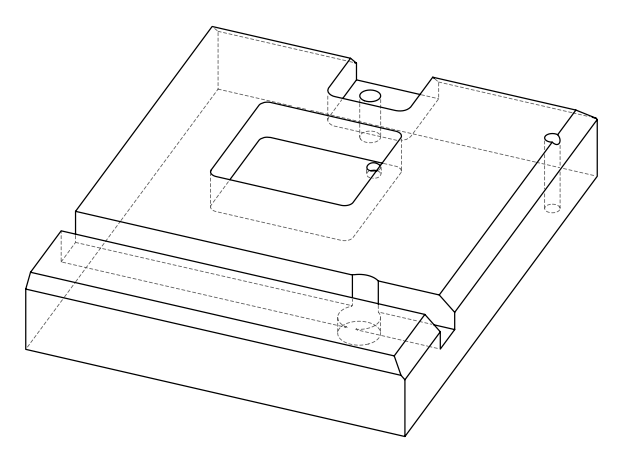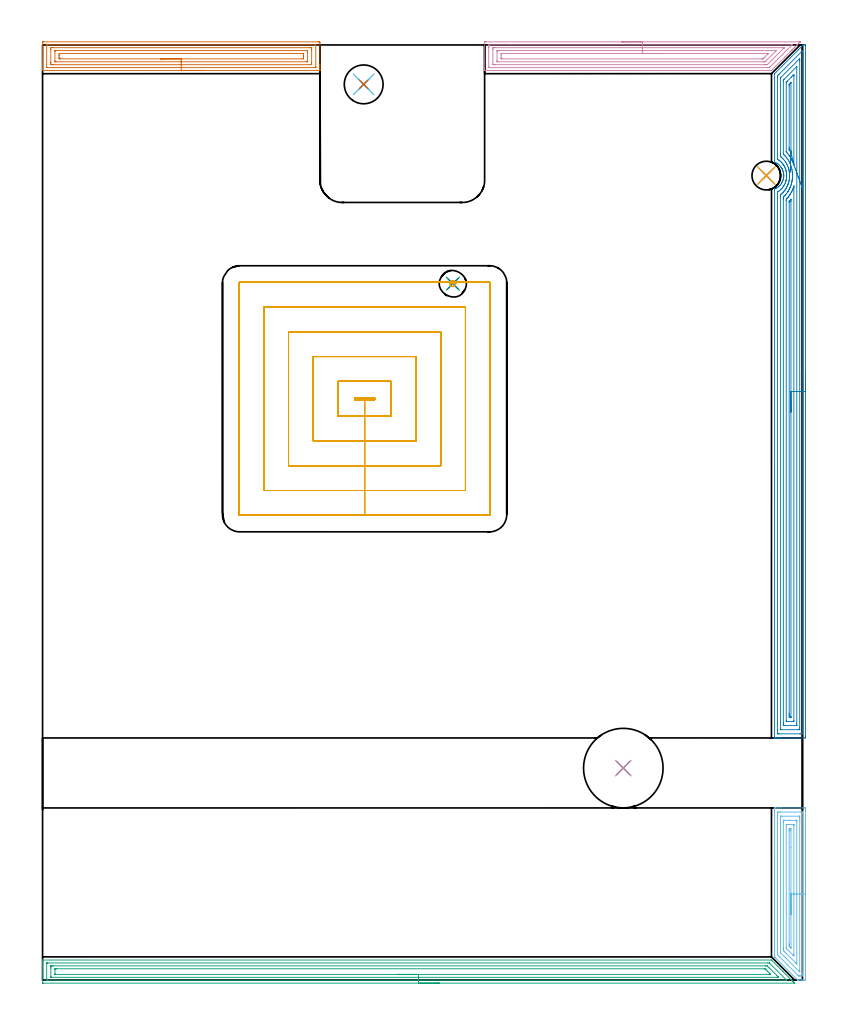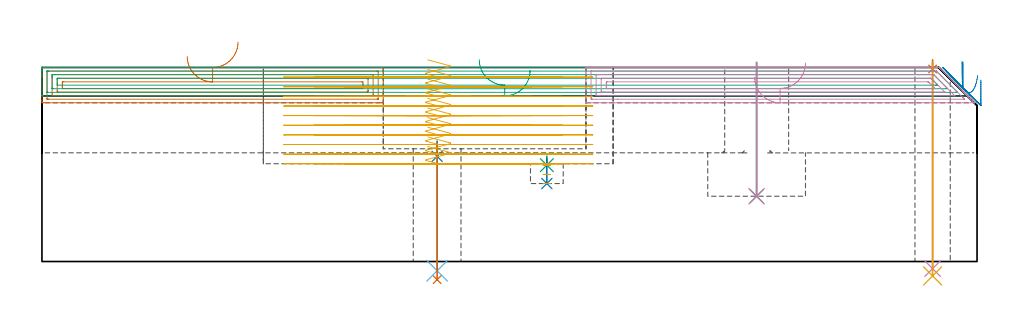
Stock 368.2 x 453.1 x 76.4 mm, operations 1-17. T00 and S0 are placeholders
(PLAN: 19 operations, 11 tool changes, 96.1 min)
(1 SPOT_DRILL | STEP1HOLE | NXT0321_9005460120000 | 0.03 min | 1 mm3)
(2 SPOT_DRILL_1 | STEP1HOLE_1 | NXT0321_9005460120000 | 0.06 min | 3786 mm3)
(3 SPOT_DRILL_2 | STEP1POCKET | NXT0321_9005460120000 | 0.04 min | 4176 mm3)
(4 DRILL_THROUGH_HOLE_INTO_CENTER | STEP1HOLE | NXT0301_042 | 0.33 min | 2985 mm3)
(5 DRILL_TO_ENLARGE_THROUGH_HOLE | STEP1HOLE | UGT0301_272 | 0.34 min | 8569 mm3)
(6 DRILL_THROUGH_HOLE_INTO_CENTER_1 | STEP1HOLE_1 | NXT0301_089 | 0.21 min | 4660 mm3)
(7 DRILL_TO_ENLARGE_THROUGH_HOLE_1 | STEP1HOLE_1 | UGT0301_256 | 0.22 min | 12724 mm3)
(8 DRILL_BLIND_HOLE_INTO_CENTER | STEP1POCKET | NXT0301_089 | 0.05 min | 781 mm3)
(9 INDEXABLE_INSERT_DRILL_BLIND_HOLE_FROM_SOLID | STEP1POCKET_1 | NXT0302_021 | 0.21 min | 24713 mm3)
(10 DRILL_TO_ENLARGE_BLIND_HOLE | STEP1POCKET_1 | UGT0301_384 | 0.21 min | 34270 mm3)
(11 MILL_ROUGH_BLIND_HOLE_CONTOUR | STEP1POCKET | UGT0201_101 | Spiral | 0.2 min | 529 mm3)
(12 AREA_MILL | FG_CHAMFER_SURFACE | UGT0205_001 | 4.03 min | 10195 mm3)
(13 AREA_MILL_1 | FG_CHAMFER_SURFACE_1 | UGT0205_001 | 5.68 min | 13656 mm3)
(14 AREA_MILL_2 | FG_CHAMFER_SURFACE_2 | UGT0205_001 | 16.04 min | 38514 mm3)
(15 AREA_MILL_3 | FG_CHAMFER_SURFACE_3 | UGT0205_001 | 11.77 min | 22387 mm3)
(16 AREA_MILL_4 | FG_CHAMFER_SURFACE_4 | UGT0205_001 | 6.16 min | 14543 mm3)
(17 MILL_RECTANGULAR_POCKET | POCKET_RECTANGULAR_STRAIGHT | NXT0201_012 | Follow Part, ap 4, ae 75% | 30.38 min | 666121 mm3)
(18 MILL_SLOT | SLOT_PARTIAL_RECTANGULAR | NXT0201_012 | Follow Part, ap 4, ae 75% | 11.29 min | 183076 mm3)
(19 MILL_RECTANGULAR_SLOT | SLOT_RECTANGULAR | UGT0201_004 | Follow Part, ap 8, ae 75% | 8.89 min | 381406 mm3)
(TOOL NXT0321_9005460120000 | NC Spot Drill, 142deg, 12mm, Carbide, Uncoated | D12 PA142 FL30 Z2)
(TOOL NXT0301_042 | Carbide Drill 7.1mm [860.1-0710-057A1-MM 2214] | D7.1 PA140 FL85 Z2)
(TOOL UGT0301_272 | Twist Drill 13.9 mm | D13.9 PA118 FL108 Z2)
(TOOL NXT0301_089 | Carbide Drill 11.8mm [860.1-1180-035A1-MM 2214] | D11.8 PA140 FL55 Z2)
(TOOL UGT0301_256 | Twist Drill 18.8 mm | D18.8 PA118 FL135 Z2)
(TOOL NXT0302_021 | Index. Insert Drill 25mm [880-D2500L25-05] | D25 PA176 FL125 Z2)
(TOOL UGT0301_384 | Twist Drill Flat Bottom 38.5 mm | D38.5 PA180 FL175 Z2)
(TOOL UGT0201_101 | End Mill 10 mm | D10 FL12 Z2)
(TOOL UGT0205_001 | Chamfer Mill 20 x 3 x 45 deg. | D20 FL50 Z2)
(TOOL NXT0201_012 | ENDMILL 16mm [2P460-1600-NA 1630] | D16 FL38 Z6)
(TOOL UGT0201_004 | End Mill 32 mm | D32 FL53 Z6)
(OP 1 SPOT_DRILL)
G17 G21 G94 G90
T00 M6
G54
G17 G0 G90 X350.7 Y389.8 S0 M3
G43 Z86.4 H0
G94 G81 G98 Z75.802 F250. R79.4
G80
M5
M2
(OP 2 SPOT_DRILL_1)
G17 G21 G94 G90
T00 M6
G54
G17 G0 G90 X155.6 Y434. S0 M3
G43 Z86.4 H0
G94 G81 G98 Z41.4 F250. R47.4
G80
M5
M2
(OP 3 SPOT_DRILL_2)
G17 G21 G94 G90
T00 M6
G54
G17 G0 G90 X198.8 Y337.4 S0 M3
G43 Z86.4 H0
G94 G81 G98 Z37.945 F250. R41.5
G80
M5
M2
(OP 4 DRILL_THROUGH_HOLE_INTO_CENTER)
G17 G21 G94 G90
T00 M6
G54
G17 G0 G90 X350.7 Y389.8 S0 M3
G43 Z86.4 H1
G94 G73 G98 Z-2.792 F250. Q6.599 R78.4
G80
M5
M2
(OP 5 DRILL_TO_ENLARGE_THROUGH_HOLE)
G17 G21 G94 G90
T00 M6
G54
G17 G0 G90 X350.7 Y389.8 S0 M3
G43 Z86.4 H0
G94 G73 G98 Z-5.676 F250. Q13.679 R78.4
G80
M5
M2
(OP 6 DRILL_THROUGH_HOLE_INTO_CENTER_1)
G17 G21 G94 G90
T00 M6
G54
G17 G0 G90 X155.6 Y434. S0 M3
G43 Z86.4 H1
G94 G73 G98 Z-3.647 F250. Q9.609 R46.4
G80
M5
M2
(OP 7 DRILL_TO_ENLARGE_THROUGH_HOLE_1)
G17 G21 G94 G90
T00 M6
G54
G17 G0 G90 X155.6 Y434. S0 M3
G43 Z86.4 H0
G94 G81 G98 Z-7.148 F250. R46.4
G80
M5
M2
(OP 8 DRILL_BLIND_HOLE_INTO_CENTER)
G17 G21 G94 G90
T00 M6
G54
G17 G0 G90 X198.8 Y337.4 S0 M3
G43 Z86.4 H1
G94 G81 G98 Z30.7 F250. R40.5
G80
M5
M2
(OP 9 INDEXABLE_INSERT_DRILL_BLIND_HOLE_FROM_SOLID)
G17 G21 G94 G90
T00 M6
G54
G17 G0 G90 X281.4 Y102.7 S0 M3
G43 Z86.4 H1
G94 G81 G98 Z25.7 F250. R78.4
G80
M5
M2
(OP 10 DRILL_TO_ENLARGE_BLIND_HOLE)
G17 G21 G94 G90
T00 M6
G54
G17 G0 G90 X281.4 Y102.7 S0 M3
G43 Z86.4 H0
G94 G81 G98 Z25.7 F250. R78.4
G80
M5
M2
(OP 11 MILL_ROUGH_BLIND_HOLE_CONTOUR)
G17 G21 G94 G90
T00 M6
G54
G17 G0 G90 X198.8 Y337.4 S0 M3
G43 Z86.4 H0
Z37.9
G94 G3 X199.433 Y338.217 R0.654 F250.
X198.439 Y338.804 R0.817
X197.396 Y337.039 R1.45
X198.439 Y338.804 R-1.45
X197.917 Y337.922 R0.725
X198.8 Y337.4 R0.725
G0 Z86.4
Z34.3
G3 X199.433 Y338.217 R0.654
X198.439 Y338.804 R0.817
X197.396 Y337.039 R1.45
X198.439 Y338.804 R-1.45
X197.917 Y337.922 R0.725
X198.8 Y337.4 R0.725
G0 Z86.4
Z30.7
G3 X199.433 Y338.217 R0.654
X198.439 Y338.804 R0.817
X197.396 Y337.039 R1.45
X198.439 Y338.804 R-1.45
X197.917 Y337.922 R0.725
X198.8 Y337.4 R0.725
G0 Z86.4
M5
M2
(OP 12 AREA_MILL)
G17 G21 G94 G90
T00 M6
G54
G17 G0 G90 X369.7 Y51.7 S1061 M3
G43 Z86.4 H0
Z71.4
G94 G1 Y51.662 Z70.528 F250.
Y51.548 Z69.664
Y51.359 Z68.812
Y51.097 Z67.98
Y50.763 Z67.174
Y50.36 Z66.4
Y49.892 Z65.664
Y49.36 Z64.972
Y48.771 Z64.329
Y48.128 Z63.74
Y47.436 Z63.208
Y46.7 Z62.74
Y45.926 Z62.337
Y45.12 Z62.003
Y44.288 Z61.741
Y43.436 Z61.552
Y42.572 Z61.438
Y41.7 Z61.4
Y1.053
X369.699 Y0.615 Z61.401
X369.695 Y0.165 Z61.402
X369.691 Y0.01 Z61.405
X369.251 Y0. Z61.844
X368.702 Z62.395
X368.369 Z62.727
X367.821 Z63.276
X367.488 Z63.607
X366.823 Z64.277
X366.391 Z64.709
X366.057 Z65.036
X365.955 Y0.002 Z65.138
X365.899 Y0.01 Z65.193
X365.732 Y0.169 Z65.368
X355.15 Y10.75 Z75.949
X354.978 Y10.922 Z76.121
X354.853 Y11.047 Z76.247
X354.704 Y11.205 Z76.39
X354.7 Y11.333 Z76.4
Y83.233
X354.702 Y83.393 Z76.388
X354.703 Y83.394
X355.039 Y83.4 Z76.061
X355.365 Z75.734
X356.031 Z75.064
X357.245 Z73.852
X357.793 Z73.301
X368.976 Z62.121
X369.251 Y83.397 Z61.847
X369.692 Y83.39 Z61.406
X369.695 Y83.235 Z61.403
X369.699 Y82.785 Z61.401
X369.7 Y82.329 Z61.4
Y41.7
X368.286 Z62.814
Y3.379
X368.285 Y2.487 Z62.815
X368.284 Y2.401 Z62.816
X368.273 Y2.01 Z62.827
X367.882 Y2.002 Z63.218
X367.488 Y2.001 Z63.612
X367.003 Y2. Z64.097
X366.607 Y2.002 Z64.493
X366.475 Y2.005 Z64.625
X366.371 Y2.01 Z64.729
X366.283 Y2.079 Z64.817
X365.95 Y2.401 Z65.15
X361.036 Y7.314 Z70.064
X356.912 Y11.438 Z74.188
X356.13 Y12.226 Z74.97
X356.116 Y13.033 Z74.984
X356.115 Y13.119 Z74.985
X356.114 Y80.021 Z74.986
X356.115 Y80.913 Z74.985
X356.117 Y80.998 Z74.984
X356.127 Y81.39 Z74.973
X356.518 Y81.398 Z74.582
X356.912 Y81.399 Z74.188
X357.397 Y81.4 Z73.703
X367.488 Y81.399 Z63.612
X367.976 Y81.397 Z63.124
X368.187 Y81.39 Z62.913
X368.279 Y81.366 Z62.821
X368.285 Y81.084 Z62.815
Y80.998
X368.286 Y41.7 Z62.814
X366.872 Z64.228
X366.871 Y4.813 Z64.229
X366.868 Y4.188 Z64.232
X366.865 Y4.033 Z64.235
X366.864 Y4.01 Z64.236
X366.815 Z64.285
X366.612 Y4.188 Z64.488
X366.607 Y4.193 Z64.493
X357.681 Y13.119 Z73.419
X357.566 Y13.241 Z73.534
X357.535 Y13.276 Z73.565
X357.533 Y13.288 Z73.567
X357.53 Y13.321 Z73.57
X357.529 Y13.387 Z73.571
Y79.212
X357.53 Y79.346 Z73.57
X357.533 Y79.379 Z73.567
X357.534 Y79.388 Z73.566
X357.547 Y79.391 Z73.553
X357.61 Y79.398 Z73.49
X357.793 Y79.399 Z73.307
X358.49 Y79.4 Z72.61
X366.607 Y79.399 Z64.493
X366.792 Y79.395 Z64.308
X366.844 Y79.391 Z64.256
X366.865 Y79.387 Z64.235
X366.867 Y79.372 Z64.233
X366.87 Y79.302 Z64.23
X366.871 Y79.212 Z64.229
X366.872 Y78.944 Z64.228
Y41.7
X365.457 Z65.643
Y8.654
X365.454 Y8.036 Z65.646
X365.45 Y7.827 Z65.65
X365.447 Y7.813 Z65.653
X365.371 Y7.885 Z65.729
X365.245 Y8.006 Z65.855
X365.087 Y8.163 Z66.013
X364.844 Y8.405 Z66.256
X360.129 Y13.119 Z70.971
X359.556 Y13.695 Z71.544
X359.245 Y14.012 Z71.855
X358.95 Y14.328 Z72.15
X358.945 Y14.631 Z72.155
X358.944 Y14.906 Z72.156
X358.943 Y15.527 Z72.157
Y76.533
X358.945 Y77.152 Z72.155
X358.948 Y77.361 Z72.152
X358.95 Y77.388 Z72.15
X358.969 Y77.392 Z72.131
X359.021 Y77.396 Z72.079
X359.128 Y77.399 Z71.972
X359.556 Y77.4 Z71.544
X362.2 Z68.9
X364.844 Z66.256
X365.275 Y77.399 Z65.825
X365.376 Y77.397 Z65.724
X365.426 Y77.394 Z65.674
X365.447 Y77.39 Z65.653
X365.45 Y77.378 Z65.65
X365.453 Y77.271 Z65.647
X365.457 Y76.805 Z65.643
Y41.7
X364.043 Z67.057
Y12.145
X364.042 Y12.063 Z67.058
X364.036 Y11.9 Z67.064
X364.025 Y11.684 Z67.075
X363.963 Y11.743 Z67.137
X363.473 Y12.226 Z67.627
X360.793 Y14.906 Z70.307
X360.437 Y15.268 Z70.663
X360.378 Y15.332 Z70.722
X360.364 Y15.554 Z70.736
X360.359 Y15.717 Z70.741
X360.357 Y15.799 Z70.743
Y74.91
X360.359 Y75.073 Z70.741
X360.364 Y75.39 Z70.736
X360.437 Y75.393 Z70.663
X360.675 Y75.399 Z70.425
X363.963 Z67.137
X364.006 Y75.398 Z67.094
X364.028 Y75.395 Z67.072
X364.035 Y75.392 Z67.065
X364.037 Y75.317 Z67.063
X364.042 Y74.991 Z67.058
X364.043 Y74.828 Z67.057
Y74.746
Y41.7
X362.629 Z68.471
X362.628 Y15.799 Z68.472
X362.627 Y15.588 Z68.473
X362.625 Y15.548 Z68.475
X362.624 Y15.54 Z68.476
X362.615 Y15.544 Z68.485
X362.563 Y15.591 Z68.537
X362.35 Y15.799 Z68.75
X362.2 Y15.949 Z68.9
X361.834 Y16.324 Z69.266
X361.79 Y16.37 Z69.31
X361.778 Y16.433 Z69.322
X361.775 Y16.547 Z69.325
X361.773 Y16.692 Z69.327
X361.771 Y17.126 Z69.329
Y17.585
Y72.067
X361.772 Y72.501 Z69.328
X361.775 Y72.96 Z69.325
X361.778 Y73.388 Z69.322
X362.2 Y73.39 Z68.9
X362.622 Y73.385 Z68.478
X362.625 Y72.96 Z68.475
X362.628 Y72.526 Z68.472
X362.629 Y64.149 Z68.471
Y41.7
Y40.828 Z68.509
Y39.964 Z68.623
Y39.112 Z68.812
Y38.28 Z69.074
Y37.474 Z69.408
Y36.7 Z69.811
Y35.964 Z70.28
Y35.272 Z70.811
Y34.629 Z71.4
Y34.04 Z72.043
Y33.508 Z72.735
Y33.04 Z73.471
Y32.637 Z74.245
Y32.303 Z75.051
Y32.041 Z75.883
Y31.852 Z76.735
Y31.738 Z77.6
Y31.7 Z78.471
G0 Z86.4
M5
M2
(OP 13 AREA_MILL_1)
G17 G21 G94 G90
T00 M6
G54
G17 G0 G90 X77.2 Y440.7 S1061 M3
G43 Z86.4 H0
G94 G1 X77.162 Z85.528 F250.
X77.048 Z84.663
X76.859 Z83.812
X76.597 Z82.98
X76.263 Z82.174
X75.86 Z81.4
X75.392 Z80.664
X74.86 Z79.972
X74.271 Z79.329
X73.628 Z78.739
X72.936 Z78.208
X72.2 Z77.74
X71.426 Z77.337
X70.62 Z77.003
X69.788 Z76.741
X68.936 Z76.552
X68.072 Z76.438
X67.2 Z76.4
X0.175
X0.01 Y440.702 Z76.388
X0.002 Y440.847 Z76.245
X0. Y440.997 Z76.102
Y441.266 Z75.833
Y441.955 Z75.14
Y443.175 Z73.922
Y443.707 Z73.387
Y444.317 Z72.778
Y453.612 Z63.486
X0.004 Y454.222 Z62.876
X0.01 Y454.593 Z62.505
X0.239 Y454.597 Z62.501
X0.622 Y454.6 Z62.5
X133.778
X134.161 Y454.597 Z62.501
X134.39 Y454.593 Z62.505
X134.396 Y454.222 Z62.876
X134.4 Y453.611 Z63.486
Y443.707 Z73.387
Y443.175 Z73.922
Y442.831 Z74.265
Y442.299 Z74.797
Y441.955 Z75.14
Y441.266 Z75.833
Y440.997 Z76.102
X134.398 Y440.847 Z76.245
X134.39 Y440.702 Z76.388
X134.224 Y440.7 Z76.4
X67.2
Y442.114 Z74.986
X2.41 Y442.115 Z74.985
X2.245 Y442.116 Z74.984
X2.055 Y442.12 Z74.98
X2.015 Y442.121 Z74.979
X2.009 Y442.146 Z74.954
X2.005 Y442.178 Z74.922
X2.001 Y442.355 Z74.745
X2. Y452.871 Z64.229
X2.002 Y453.005 Z64.095
X2.006 Y453.112 Z63.988
X2.01 Y453.177 Z63.923
X2.045 Y453.179 Z63.921
X2.41 Y453.184 Z63.916
X2.573 Y453.185 Z63.915
X131.99
X132.155 Y453.184 Z63.916
X132.345 Y453.18 Z63.92
X132.385 Y453.179 Z63.921
X132.391 Y453.154 Z63.946
X132.395 Y453.122 Z63.978
X132.399 Y452.945 Z64.155
X132.4 Y442.429 Z74.671
X132.398 Y442.295 Z74.805
X132.394 Y442.188 Z74.912
X132.39 Y442.123 Z74.977
X132.355 Y442.121 Z74.979
X131.99 Y442.116 Z74.984
X131.827 Y442.115 Z74.985
X67.2 Y442.114 Z74.986
Y443.528 Z73.572
X5.091 Y443.529 Z73.571
X4.378 Y443.53 Z73.57
X4.197 Y443.532 Z73.568
X4.024 Y443.535 Z73.565
X4.01 Y443.707 Z73.393
X4.003 Y443.897 Z73.203
X4. Y444.583 Z72.517
Y444.776 Z72.324
X4.001 Y450.909 Z66.191
X4.01 Y451.593 Z65.507
X4.022 Y451.764 Z65.336
X5.091 Y451.771 Z65.329
X129.309
X130.022 Y451.77 Z65.33
X130.203 Y451.768 Z65.332
X130.376 Y451.765 Z65.335
X130.39 Y451.593 Z65.507
X130.397 Y451.403 Z65.697
X130.4 Y450.717 Z66.383
Y450.524 Z66.576
X130.399 Y444.391 Z72.709
X130.39 Y443.707 Z73.393
X130.378 Y443.536 Z73.564
X129.309 Y443.529 Z73.571
X67.2 Y443.528 Z73.572
Y444.943 Z72.157
X6.511
X6.144 Y444.944 Z72.156
X6.082 Y444.946 Z72.154
X6.023 Y444.949 Z72.151
X6.01 Y445.032 Z72.068
X6. Y445.444 Z71.656
Y449.825 Z67.275
X6.003 Y450.271 Z66.829
X6.006 Y450.324 Z66.776
X6.009 Y450.346 Z66.754
X6.036 Y450.35 Z66.75
X6.175 Y450.354 Z66.746
X6.352 Y450.357 Z66.743
X127.889
X128.256 Y450.356 Z66.744
X128.318 Y450.354 Z66.746
X128.377 Y450.351 Z66.749
X128.39 Y450.268 Z66.832
X128.4 Y449.856 Z67.244
Y449.841 Z67.259
Y445.475 Z71.625
X128.397 Y445.029 Z72.071
X128.394 Y444.976 Z72.124
X128.391 Y444.954 Z72.146
X128.364 Y444.95 Z72.15
X128.225 Y444.946 Z72.154
X128.048 Y444.943 Z72.157
X67.2
Y446.357 Z70.743
X8.644
X8.225 Y446.361 Z70.739
X8.025 Y446.364 Z70.736
X8.01 Y446.476 Z70.624
X8.002 Y446.986 Z70.114
X8.001 Y447.212 Z69.888
X8. Y447.864 Z69.236
X8.002 Y448.088 Z69.012
X8.009 Y448.731 Z68.369
X8.021 Y448.936 Z68.164
X8.687 Y448.943 Z68.157
X125.756
X126.175 Y448.939 Z68.161
X126.375 Y448.936 Z68.164
X126.39 Y448.824 Z68.276
X126.398 Y448.314 Z68.786
X126.399 Y448.088 Z69.012
X126.4 Y447.436 Z69.664
X126.398 Y447.212 Z69.888
X126.391 Y446.569 Z70.531
X126.379 Y446.364 Z70.736
X125.713 Y446.357 Z70.743
X67.2
X66.328 Z70.781
X65.464 Z70.895
X64.612 Z71.084
X63.78 Z71.346
X62.974 Z71.68
X62.2 Z72.083
X61.464 Z72.552
X60.772 Z73.083
X60.129 Z73.672
X59.54 Z74.315
X59.008 Z75.007
X58.54 Z75.743
X58.137 Z76.517
X57.803 Z77.323
X57.541 Z78.155
X57.352 Z79.007
X57.238 Z79.871
X57.2 Z80.743
G0 Z86.4
M5
M2
(OP 14 AREA_MILL_2)
G17 G21 G94 G90
T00 M6
G54
G17 G0 G90 X369.7 Y295.2 S1061 M3
G43 Z86.4 H0
Z71.4
G94 G1 Y295.162 Z70.528 F250.
Y295.048 Z69.664
Y294.859 Z68.812
Y294.597 Z67.98
Y294.263 Z67.174
Y293.86 Z66.4
Y293.392 Z65.664
Y292.86 Z64.972
Y292.271 Z64.329
Y291.628 Z63.74
Y290.936 Z63.208
Y290.2 Z62.74
Y289.426 Z62.337
Y288.62 Z62.003
Y287.788 Z61.741
Y286.937 Z61.552
Y286.072 Z61.438
Y285.2 Z61.4
Y118.34
X369.699 Y117.903 Z61.401
X369.695 Y117.453 Z61.403
X369.692 Y117.31 Z61.406
X369.25 Y117.305 Z61.847
X368.655 Y117.3 Z62.442
X357.793 Z73.3
X357.221 Z73.876
X356.912 Z74.184
X356.34 Z74.756
X356.031 Z75.064
X355.413 Z75.687
X355.149 Z75.95
X355.014 Y117.301 Z76.085
X354.706 Y117.31 Z76.393
X354.7 Y117.457 Z76.4
Y382.902
X354.707 Y383.315 Z76.393
X354.78 Y383.348 Z76.32
X354.921 Y383.406 Z76.178
X355.21 Y383.537 Z75.889
X355.439 Y383.658 Z75.66
X355.671 Y383.794 Z75.428
X355.884 Y383.919 Z75.215
X356.031 Y384.018 Z75.067
X356.316 Y384.209 Z74.783
X356.607 Y384.431 Z74.492
X356.905 Y384.696 Z74.194
X357.193 Y384.975 Z73.907
X357.471 Y385.281 Z73.628
X357.511 Y385.325 Z73.588
X357.798 Y385.699 Z73.297
X358.068 Y386.085 Z73.028
X358.122 Y386.173 Z72.973
X358.151 Y386.219 Z72.945
X358.389 Y386.662 Z72.71
X358.461 Y386.816 Z72.638
X358.508 Y386.917 Z72.59
X358.574 Y387.057 Z72.525
X358.6 Y387.113 Z72.499
X358.768 Y387.558 Z72.331
X358.846 Y387.809 Z72.249
X358.909 Y388.007 Z72.187
X358.94 Y388.123 Z72.156
X358.945 Y388.141 Z72.151
X358.966 Y388.255 Z72.127
X359.022 Y388.52 Z72.075
X359.083 Y388.901 Z72.016
X359.095 Y389.023 Z72.003
X359.1 Y389.093 Z71.995
X359.12 Y389.29 Z71.976
X359.125 Y389.348 Z71.97
X359.128 Y389.434 Z71.964
X359.137 Y389.578 Z71.96
X359.148 Y389.795 Z71.949
X359.14 Y389.965 Z71.957
X359.135 Y390.04
X359.128 Y390.226 Z71.97
X359.127 Y390.242
X359.119 Y390.32 Z71.977
X359.084 Y390.689 Z72.014
X359.046 Y390.932 Z72.052
X359.024 Y391.075 Z72.075
X358.946 Y391.459 Z72.153
X358.914 Y391.583 Z72.186
X358.837 Y391.824 Z72.261
X358.771 Y392.032 Z72.327
X358.622 Y392.43 Z72.477
X358.604 Y392.477 Z72.495
X358.491 Y392.716 Z72.604
X358.41 Y392.895 Z72.69
X358.395 Y392.928 Z72.705
X358.269 Y393.163 Z72.829
X358.158 Y393.371 Z72.941
X358.069 Y393.515 Z73.029
X357.804 Y393.896 Z73.295
X357.682 Y394.055 Z73.418
X357.52 Y394.265 Z73.58
X357.193 Y394.625 Z73.906
X356.912 Y394.898 Z74.187
X356.694 Y395.092 Z74.406
X356.619 Y395.159 Z74.48
X356.471 Y395.271 Z74.624
X356.316 Y395.391 Z74.783
X355.884 Y395.681 Z75.215
X355.775 Y395.746 Z75.325
X355.439 Y395.943 Z75.66
X355.233 Y396.053 Z75.867
X354.944 Y396.183 Z76.156
X354.704 Y396.283 Z76.396
X354.7 Y396.285 Z76.4
Y439.113
X354.704 Y439.194 Z76.39
X354.773 Y439.274 Z76.324
X366.423 Y450.923 Z64.676
X368.443 Y452.943 Z62.656
X368.468 Y452.968 Z62.631
X368.515 Y453.017 Z62.58
X368.598 Y453.09 Z62.494
X368.676 Y453.099 Z62.416
X369.119 Y453.1 Z61.98
X369.514 Z61.585
X369.693 Y453.09 Z61.405
X369.7 Y453.053 Z61.4
Y285.2
X368.286 Z62.814
X368.285 Y119.485 Z62.815
X368.284 Y119.384 Z62.816
X368.281 Y119.335 Z62.819
X368.28 Y119.317 Z62.82
X368.252 Y119.31 Z62.848
X367.868 Y119.302 Z63.232
X367.488 Y119.301 Z63.612
X366.989 Y119.3 Z64.111
X356.912 Y119.301 Z74.188
X356.41 Y119.303 Z74.69
X356.211 Y119.31 Z74.89
X356.121 Y119.325 Z74.979
X356.116 Y119.601 Z74.984
X356.115 Y119.687 Z74.985
Y381.521
X356.116 Y381.723 Z74.984
X356.119 Y381.823 Z74.981
X356.121 Y381.869 Z74.979
X356.143 Y381.896 Z74.957
X356.319 Y382.009 Z74.781
X356.678 Y382.247 Z74.422
X356.912 Y382.406 Z74.188
X357.193 Y382.617 Z73.907
X357.539 Y382.902 Z73.561
X357.673 Y383.024 Z73.427
X357.793 Y383.14 Z73.307
X358.115 Y383.468 Z72.985
X358.411 Y383.794 Z72.689
X358.53 Y383.94 Z72.57
X358.675 Y384.128 Z72.425
X358.907 Y384.451 Z72.193
X359.071 Y384.686 Z72.029
X359.258 Y384.988 Z71.842
X359.556 Y385.533 Z71.544
X359.571 Y385.563 Z71.529
X359.578 Y385.578 Z71.522
X359.843 Y386.18 Z71.257
X359.953 Y386.471 Z71.147
X360.081 Y386.832 Z71.019
X360.245 Y387.363 Z70.855
X360.269 Y387.448 Z70.831
X360.285 Y387.517 Z70.815
X360.43 Y388.255 Z70.67
X360.431 Y388.261 Z70.669
X360.437 Y388.298 Z70.663
X360.521 Y389.062 Z70.579
X360.528 Y389.147 Z70.572
X360.554 Y389.922 Z70.546
X360.549 Y390.04 Z70.551
X360.529 Y390.435 Z70.571
X360.493 Y390.876 Z70.607
X360.486 Y390.932 Z70.614
X360.437 Y391.295 Z70.663
X360.342 Y391.824 Z70.758
X360.332 Y391.878 Z70.768
X360.317 Y391.946 Z70.784
X360.203 Y392.382 Z70.897
X360.097 Y392.716 Z71.003
X359.909 Y393.251 Z71.191
X359.763 Y393.609 Z71.337
X359.556 Y394.053 Z71.544
X359.319 Y394.501 Z71.781
X359.234 Y394.655 Z71.866
X358.916 Y395.149 Z72.184
X358.738 Y395.393 Z72.362
X358.675 Y395.475 Z72.425
X358.312 Y395.915 Z72.788
X357.97 Y396.285 Z73.13
X357.793 Y396.457 Z73.307
X357.422 Y396.796 Z73.678
X356.949 Y397.178 Z74.151
X356.912 Y397.204 Z74.188
X356.833 Y397.258 Z74.267
X356.121 Y397.721 Z74.979
X356.119 Y397.805 Z74.981
X356.115 Y397.985 Z74.985
Y437.329
X356.12 Y438.131 Z74.98
X356.13 Y438.168 Z74.97
X356.176 Y438.221 Z74.924
X356.544 Y438.593 Z74.556
X356.912 Y438.963 Z74.188
X367.931 Y449.981 Z63.169
X368.073 Y450.121 Z63.027
X368.262 Y450.303 Z62.838
X368.276 Y450.316 Z62.824
X368.279 Y450.28 Z62.821
X368.282 Y450.156 Z62.818
X368.285 Y449.905 Z62.815
X368.286 Y449.821 Z62.814
Y285.2
X366.872 Z64.228
X366.871 Y122.096 Z64.229
X366.869 Y121.472 Z64.231
X366.866 Y121.338 Z64.234
X366.865 Y121.313 Z64.235
X366.832 Y121.308 Z64.268
X366.774 Y121.302 Z64.326
X366.607 Y121.301 Z64.493
X365.895 Y121.3 Z65.205
X357.962 Y121.301 Z73.138
X357.793 Y121.304 Z73.307
X357.624 Y121.31 Z73.476
X357.535 Y121.32 Z73.565
X357.532 Y121.383 Z73.568
X357.53 Y121.472 Z73.57
X357.529 Y121.739 Z73.571
Y379.601
X357.53 Y380.225 Z73.57
X357.533 Y380.489 Z73.567
X357.535 Y380.577 Z73.565
X357.593 Y380.63 Z73.507
X357.793 Y380.794 Z73.307
X357.97 Y380.938 Z73.13
X358.184 Y381.117 Z72.916
X358.444 Y381.351 Z72.656
X358.675 Y381.574 Z72.425
X358.89 Y381.792 Z72.21
X359.097 Y382.009 Z72.003
X359.314 Y382.255 Z71.786
X359.556 Y382.558 Z71.544
X359.704 Y382.752 Z71.396
X359.813 Y382.902 Z71.287
X360.071 Y383.272 Z71.029
X360.399 Y383.794 Z70.701
X360.413 Y383.818 Z70.687
X360.437 Y383.862 Z70.663
X360.716 Y384.404 Z70.384
X360.847 Y384.686 Z70.253
X360.995 Y385.014 Z70.105
X361.223 Y385.578 Z69.877
X361.249 Y385.648 Z69.851
X361.319 Y385.845 Z69.781
X361.468 Y386.319 Z69.632
X361.513 Y386.471 Z69.587
X361.598 Y386.775 Z69.502
X361.654 Y387.024 Z69.446
X361.719 Y387.363 Z69.381
X361.796 Y387.772 Z69.304
X361.859 Y388.255 Z69.241
X361.897 Y388.562 Z69.203
X361.925 Y388.838 Z69.175
X361.943 Y389.147 Z69.157
X361.952 Y389.398 Z69.148
X361.965 Y390.04 Z69.135
X361.954 Y390.289 Z69.146
X361.909 Y390.932 Z69.191
X361.877 Y391.259 Z69.223
X361.795 Y391.824 Z69.305
X361.706 Y392.325 Z69.394
X361.619 Y392.716 Z69.481
X361.537 Y393.045 Z69.563
X361.394 Y393.532 Z69.706
X361.369 Y393.609 Z69.731
X361.319 Y393.75 Z69.781
X361.031 Y394.501 Z70.069
X360.8 Y395.026 Z70.3
X360.613 Y395.393 Z70.487
X360.437 Y395.725 Z70.663
X360.092 Y396.285 Z71.008
X359.875 Y396.607 Z71.225
X359.556 Y397.037 Z71.544
X359.444 Y397.178 Z71.656
X359.089 Y397.593 Z72.011
X358.675 Y398.035 Z72.425
X358.64 Y398.07 Z72.46
X358.195 Y398.471 Z72.905
X357.793 Y398.799 Z73.307
X357.592 Y398.962 Z73.508
X357.55 Y399.001 Z73.55
X357.535 Y399.032 Z73.565
X357.533 Y399.097 Z73.567
X357.53 Y399.229 Z73.57
X357.529 Y399.854 Z73.571
X357.528 Y400.123 Z73.572
X357.529 Y436.704 Z73.571
X357.532 Y437.017 Z73.568
X357.535 Y437.094 Z73.565
X357.539 Y437.127 Z73.561
X357.761 Y437.362 Z73.339
X366.652 Y446.252 Z64.448
X366.748 Y446.337 Z64.352
X366.865 Y446.409 Z64.235
X366.869 Y446.252 Z64.231
X366.87 Y446.13 Z64.23
X366.871 Y445.984 Z64.229
X366.872 Y445.359 Z64.228
Y285.2
X365.457 Z65.643
Y124.148
X365.456 Y123.529 Z65.644
X365.452 Y123.321 Z65.648
X365.45 Y123.311 Z65.65
X365.445 Y123.307 Z65.655
X365.42 Y123.303 Z65.68
X365.368 Y123.301 Z65.732
X365.263 Y123.3 Z65.837
X359.512 Z71.588
X359.13 Y123.309 Z71.97
X358.95 Y123.314 Z72.15
X358.948 Y123.418 Z72.152
X358.944 Y123.876 Z72.156
X358.943 Y124.148 Z72.157
Y124.769
Y378.44
X358.945 Y379.059 Z72.155
X358.948 Y379.333 Z72.152
X358.95 Y379.405 Z72.15
X359.004 Y379.465 Z72.096
X359.556 Y380.001 Z71.544
X359.667 Y380.112 Z71.433
X359.775 Y380.225 Z71.325
X360.091 Y380.575 Z71.009
X360.437 Y380.985 Z70.663
X360.496 Y381.058 Z70.604
X360.541 Y381.117 Z70.559
X360.869 Y381.573 Z70.231
X361.173 Y382.009 Z69.927
X361.23 Y382.099 Z69.87
X361.319 Y382.243 Z69.781
X361.559 Y382.659 Z69.541
X361.69 Y382.902 Z69.41
X361.866 Y383.24 Z69.234
X362.129 Y383.794 Z68.971
X362.151 Y383.843 Z68.949
X362.2 Y383.955 Z68.9
X362.405 Y384.478 Z68.695
X362.485 Y384.686 Z68.615
X362.638 Y385.135 Z68.462
X362.779 Y385.578 Z68.321
X362.849 Y385.814 Z68.251
X362.929 Y386.102 Z68.171
X363.017 Y386.471 Z68.083
X363.029 Y386.524 Z68.071
X363.081 Y386.793 Z68.019
X363.168 Y387.275 Z67.932
X363.182 Y387.363 Z67.918
X363.271 Y388.063 Z67.829
X363.292 Y388.255 Z67.808
X363.347 Y388.878 Z67.753
X363.359 Y389.147 Z67.741
X363.375 Y389.742 Z67.725
X363.379 Y390.04 Z67.721
X363.349 Y390.661 Z67.751
X363.33 Y390.932 Z67.77
X363.266 Y391.637 Z67.834
X363.239 Y391.824 Z67.861
X363.106 Y392.692 Z67.994
X363.101 Y392.716 Z67.999
X363.081 Y392.825 Z68.019
X362.896 Y393.609 Z68.204
X362.828 Y393.865 Z68.272
X362.628 Y394.501 Z68.472
X362.367 Y395.224 Z68.733
X362.3 Y395.393 Z68.8
X362.2 Y395.634 Z68.9
X361.898 Y396.285 Z69.202
X361.58 Y396.913 Z69.52
X361.423 Y397.178 Z69.677
X361.319 Y397.345 Z69.781
X360.84 Y398.07 Z70.26
X360.437 Y398.601 Z70.663
X360.136 Y398.962 Z70.964
X359.864 Y399.27 Z71.236
X359.556 Y399.592 Z71.544
X359.292 Y399.854 Z71.808
X358.985 Y400.153 Z72.115
X358.949 Y400.19 Z72.151
X358.947 Y400.205 Z72.153
X358.944 Y400.243 Z72.156
X358.943 Y400.32 Z72.157
Y400.475
Y435.545
X358.945 Y435.855 Z72.155
X358.947 Y436.01 Z72.153
X358.95 Y436.083 Z72.15
X358.984 Y436.124 Z72.116
X359.287 Y436.437 Z71.813
X365.302 Y442.453 Z65.798
X365.371 Y442.52 Z65.729
X365.423 Y442.567 Z65.677
X365.447 Y442.587 Z65.653
X365.45 Y442.556 Z65.65
X365.454 Y442.362 Z65.646
X365.457 Y442.062 Z65.643
Y285.2
X364.043 Z67.057
X364.042 Y125.77 Z67.058
X364.04 Y125.607 Z67.06
X364.034 Y125.31 Z67.066
X363.963 Y125.307 Z67.137
X363.705 Y125.302 Z67.395
X361.062 Y125.3 Z70.038
X360.437 Y125.301 Z70.663
X360.396 Y125.303 Z70.704
X360.374 Y125.306 Z70.726
X360.367 Y125.308 Z70.733
X360.364 Y125.363 Z70.736
X360.359 Y125.688 Z70.741
X360.357 Y125.851 Z70.743
Y377.711
X360.359 Y377.874 Z70.741
X360.364 Y378.2 Z70.736
X360.37 Y378.349 Z70.73
X360.449 Y378.44 Z70.651
X360.868 Y378.897 Z70.232
X361.249 Y379.333 Z69.851
X361.281 Y379.371 Z69.819
X361.319 Y379.418 Z69.781
X361.662 Y379.877 Z69.438
X361.919 Y380.225 Z69.181
X362.035 Y380.392 Z69.065
X362.2 Y380.638 Z68.9
X362.383 Y380.932 Z68.717
X362.494 Y381.117 Z68.606
X362.709 Y381.494 Z68.391
X362.988 Y382.009 Z68.112
X363.02 Y382.072 Z68.08
X363.081 Y382.199 Z68.019
X363.299 Y382.681 Z67.801
X363.397 Y382.902 Z67.703
X363.561 Y383.308 Z67.539
X363.751 Y383.794 Z67.349
X363.808 Y383.951 Z67.292
X363.963 Y384.398 Z67.137
X364.037 Y384.61 Z67.063
X364.041 Y384.608 Z67.059
X364.042 Y384.606 Z67.058
X364.043 Y383.794 Z67.057
Y383.712
Y285.2
X362.629 Z68.471
X362.628 Y127.5 Z68.472
X362.627 Y127.392 Z68.473
X362.625 Y127.338 Z68.475
X362.623 Y127.317 Z68.477
X362.605 Y127.307 Z68.495
X362.2 Z68.9
X361.794 Y127.31 Z69.306
X361.778 Y127.717 Z69.322
X361.774 Y128.149 Z69.326
X361.772 Y128.61 Z69.328
X361.771 Y129.044 Z69.329
X361.772 Y376.656 Z69.328
X361.773 Y377.088 Z69.327
X361.778 Y377.318 Z69.322
X361.779 Y377.342 Z69.321
X361.794 Y377.364 Z69.306
X361.834 Y377.416 Z69.266
X362.2 Y377.856 Z68.9
X362.622 Y378.376 Z68.478
X362.626 Y378.148 Z68.474
X362.628 Y378.007 Z68.472
X362.629 Y377.548 Z68.471
Y377.114
Y285.2
Y284.328 Z68.509
Y283.464 Z68.623
Y282.612 Z68.812
Y281.78 Z69.074
Y280.974 Z69.408
Y280.2 Z69.811
Y279.464 Z70.28
Y278.772 Z70.811
Y278.129 Z71.4
Y277.54 Z72.043
Y277.009 Z72.735
Y276.54 Z73.471
Y276.137 Z74.245
Y275.803 Z75.051
Y275.541 Z75.883
Y275.352 Z76.735
Y275.238 Z77.6
Y275.2 Z78.471
G0 Z86.4
X368.427 Y383.066
Z73.252
G1 X368.317 Y383.367 Z72.441
X368.182 Y383.732 Z71.66
X368.024 Y384.161 Z70.917
X367.845 Y384.648 Z70.216
X367.645 Y385.191 Z69.563
X367.427 Y385.786 Z68.963
X367.191 Y386.427 Z68.421
X366.939 Y387.11 Z67.94
X366.675 Y387.83 Z67.524
X366.398 Y388.581 Z67.177
X366.112 Y389.358 Z66.901
X365.82 Y390.154 Z66.698
X365.522 Y390.964 Z66.57
X365.221 Y391.781 Z66.517
X364.92 Y392.6 Z66.541
X364.621 Y393.413 Z66.64
X364.325 Y394.215 Z66.815
X364.037 Y395. Z67.063
X364.006 Y395.083 Z67.094
X363.963 Y395.205 Z67.137
X363.899 Y395.393 Z67.201
X363.864 Y395.493 Z67.236
X363.564 Y396.285 Z67.536
X363.269 Y396.988 Z67.831
X363.181 Y397.178 Z67.919
X363.081 Y397.387 Z68.019
X362.728 Y398.07 Z68.372
X362.534 Y398.408 Z68.566
X362.18 Y398.982 Z68.92
X361.891 Y399.409 Z69.209
X361.723 Y399.641 Z69.377
X361.565 Y399.854 Z69.535
X361.319 Y400.167 Z69.781
X360.822 Y400.747 Z70.278
X360.437 Y401.171 Z70.663
X360.383 Y401.235 Z70.717
X360.372 Y401.25 Z70.728
X360.364 Y401.287 Z70.736
X360.361 Y401.395 Z70.739
X360.358 Y401.557 Z70.742
X360.357 Y434.733 Z70.743
X360.359 Y434.815 Z70.741
X360.364 Y434.977 Z70.736
X360.368 Y435.058 Z70.732
X360.387 Y435.081 Z70.713
X360.437 Y435.136 Z70.663
X360.639 Y435.34 Z70.461
X360.842 Y435.545 Z70.258
X362.856 Y437.558 Z68.244
X363.519 Y438.221 Z67.581
X363.743 Y438.443 Z67.357
X363.963 Y438.657 Z67.137
X364.029 Y438.719 Z67.071
X364.037 Y438.466 Z67.063
X364.042 Y438.303 Z67.058
X364.043 Y438.221 Z67.057
Y438.14
Y395.312
X364.037 Y395. Z67.063
X362.622 Y401.212 Z68.478
X362.61 Y401.224 Z68.49
X362.593 Y401.241 Z68.507
X362.282 Y401.639 Z68.818
X362.2 Y401.74 Z68.9
X361.841 Y402.168 Z69.259
X361.801 Y402.219 Z69.299
X361.784 Y402.243 Z69.316
X361.778 Y402.272 Z69.322
X361.774 Y402.387 Z69.326
X361.772 Y402.531 Z69.328
X361.771 Y402.965 Z69.329
Y403.423
X361.772 Y433.301 Z69.328
X361.775 Y433.76 Z69.325
X361.778 Y433.976 Z69.322
X361.782 Y434.023 Z69.318
X361.809 Y434.054 Z69.291
X361.858 Y434.106 Z69.242
X362.4 Y434.652 Z68.7
X362.485 Y434.736 Z68.615
X362.561 Y434.808 Z68.539
X362.616 Y434.857 Z68.484
X362.623 Y434.86 Z68.477
X362.625 Y434.85 Z68.475
X362.627 Y434.814 Z68.473
X362.629 Y434.726 Z68.471
Y434.652
Y402.097
X362.627 Y401.639 Z68.473
X362.623 Y401.24 Z68.477
X362.622 Y401.212 Z68.478
X362.592 Y400.343 Z68.546
X362.563 Y399.482 Z68.689
X362.535 Y398.638 Z68.906
X362.507 Y397.816 Z69.196
X362.48 Y397.022 Z69.557
X362.455 Y396.263 Z69.986
X362.43 Y395.544 Z70.479
X362.408 Y394.87 Z71.033
X362.387 Y394.248 Z71.644
X362.367 Y393.681 Z72.307
X362.35 Y393.173 Z73.016
X362.335 Y392.73 Z73.768
X362.323 Y392.354 Z74.554
X362.312 Y392.047 Z75.371
X362.304 Y391.813 Z76.212
X362.299 Y391.654 Z77.069
X362.296 Y391.569 Z77.938
Y391.56 Z78.81
G0 Z86.4
M5
M2
(OP 15 AREA_MILL_3)
G17 G21 G94 G90
T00 M6
G54
G17 G0 G90 X192.2 Y-1.5 S1061 M3
G43 Z86.4 H0
Z75.2
G94 G1 X192.162 Z74.328 F250.
X192.048 Z73.463
X191.859 Z72.612
X191.597 Z71.78
X191.263 Z70.974
X190.86 Z70.2
X190.392 Z69.464
X189.86 Z68.772
X189.271 Z68.129
X188.628 Z67.54
X187.936 Z67.008
X187.2 Z66.54
X186.426 Z66.137
X185.62 Z65.803
X184.788 Z65.541
X183.937 Z65.352
X183.072 Z65.238
X182.2 Z65.2
X0.633
X0.094 Y-1.494 Z65.204
X0.01 Y-1.492 Z65.206
X0. Y-1.402 Z65.295
Y6.723 Z73.418
Y8.109 Z74.805
Y8.472 Z75.167
Y9.407 Z76.106
X0.003 Y9.556 Z76.248
X0.01 Y9.697 Z76.389
X0.186 Y9.7 Z76.4
X353.034
X353.195 Y9.697 Z76.389
X353.297 Y9.604 Z76.301
X358.8 Y4.1 Z70.799
X362.737 Y0.165 Z66.861
X362.873 Y0.028 Z66.726
X363.033 Y-0.132 Z66.565
X363.174 Y-0.272 Z66.423
X363.32 Y-0.419 Z66.279
X363.461 Y-0.56 Z66.138
X363.612 Y-0.709 Z65.986
X364.165 Y-1.265 Z65.435
X364.363 Y-1.467 Z65.231
X364.383 Y-1.494 Z65.204
X364.363 Y-1.499 Z65.199
X182.2 Y-1.5 Z65.2
Y-0.086 Z66.614
X2.231 Y-0.085 Z66.615
X2.063 Y-0.083 Z66.617
X2.022 Y-0.081 Z66.619
X2.01 Y-0.078 Z66.622
X2.007 Y-0.067 Z66.633
X2.003 Y-0.032 Z66.668
X2. Y0.14 Z66.84
X2.001 Y8.01 Z74.71
X2.004 Y8.147 Z74.847
X2.01 Y8.257 Z74.957
X2.013 Y8.28 Z74.98
X2.027 Y8.281 Z74.981
X2.07 Y8.283 Z74.983
X2.422 Y8.285 Z74.985
X2.613 Y8.286 Z74.986
X351.436 Y8.285 Z74.985
X352.14 Y8.28 Z74.98
X352.157 Y8.279 Z74.979
X352.179 Y8.262 Z74.962
X352.228 Y8.219 Z74.919
X352.32 Y8.129 Z74.829
X360.189 Y0.261 Z66.961
X360.477 Y-0.031 Z66.669
X360.505 Y-0.062 Z66.638
X360.517 Y-0.078 Z66.622
X360.51 Y-0.08 Z66.62
X360.405 Y-0.083 Z66.617
X360.189 Y-0.085 Z66.615
X359.999 Y-0.086 Z66.614
X182.2
Y1.328 Z68.028
X4.362 Y1.329 Z68.029
X4.211 Y1.33 Z68.03
X4.059 Y1.333 Z68.033
X4.019 Y1.335 Z68.035
X4.009 Y1.34 Z68.04
X4.006 Y1.354 Z68.054
X4.002 Y1.408 Z68.108
X4.001 Y1.477 Z68.177
X4. Y1.683 Z68.383
Y5.849 Z72.549
X4.001 Y6.054 Z72.754
X4.007 Y6.723 Z73.423
X4.01 Y6.826 Z73.526
X4.017 Y6.865 Z73.565
X4.063 Y6.867 Z73.567
X4.211 Y6.869 Z73.569
X4.954 Y6.871 Z73.571
X5.105 Y6.872 Z73.572
X350.2 Y6.871 Z73.571
X350.351 Y6.87 Z73.57
X351.101 Y6.864 Z73.564
X351.245 Y6.751 Z73.451
X351.275 Y6.723 Z73.423
X352.14 Y5.861 Z72.561
X355.717 Y2.284 Z68.984
X356.52 Y1.477 Z68.177
X356.612 Y1.379 Z68.079
X356.633 Y1.335 Z68.035
X355.717 Y1.329 Z68.029
X182.2 Y1.328 Z68.028
Y2.743 Z69.443
X6.153
X6.103 Y2.744 Z69.444
X6.052 Y2.746 Z69.446
X6.017 Y2.749 Z69.449
X6.01 Y2.789 Z69.489
X6. Y3.225 Z69.925
Y4.974 Z71.674
X6.01 Y5.41 Z72.11
X6.024 Y5.451 Z72.151
X6.104 Y5.453 Z72.153
X6.235 Y5.456 Z72.156
X6.4 Y5.457 Z72.157
X6.894
X349.857
X349.98 Y5.456 Z72.156
X350.041 Y5.454 Z72.154
X350.069 Y5.451 Z72.151
X350.107 Y5.432 Z72.132
X350.351 Y5.198 Z71.898
X350.576 Y4.974 Z71.674
X351.245 Y4.306 Z71.006
X352.14 Y3.412 Z70.112
X352.324 Y3.226 Z69.926
X352.499 Y3.045 Z69.745
X352.78 Y2.749 Z69.449
X352.63 Y2.746 Z69.446
X352.14 Y2.744 Z69.444
X351.739 Y2.743 Z69.443
X182.2
X181.328 Z69.481
X180.464 Z69.595
X179.612 Z69.783
X178.78 Z70.046
X177.974 Z70.38
X177.2 Z70.782
X176.464 Z71.251
X175.772 Z71.782
X175.129 Z72.372
X174.54 Z73.015
X174.009 Z73.707
X173.54 Z74.443
X173.137 Z75.216
X172.803 Z76.022
X172.541 Z76.854
X172.352 Z77.706
X172.238 Z78.571
X172.2 Z79.443
G0 Z86.4
M5
M2
(OP 16 AREA_MILL_4)
G17 G21 G94 G90
T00 M6
G54
G17 G0 G90 X280.65 Y454.6 S1061 M3
G43 Z86.4 H0
Z72.5
G94 G1 X280.688 Z71.628 F250.
X280.802 Z70.764
X280.991 Z69.912
X281.253 Z69.08
X281.587 Z68.274
X281.99 Z67.5
X282.458 Z66.764
X282.99 Z66.072
X283.579 Z65.429
X284.222 Z64.84
X284.914 Z64.309
X285.65 Z63.84
X286.424 Z63.437
X287.23 Z63.103
X288.062 Z62.841
X288.913 Z62.652
X289.778 Z62.538
X290.65 Z62.5
X367.051
X367.091 Y454.599 Z62.499
X367.092 Y454.597 Z62.501
X367.091 Y454.592 Z62.506
X366.52 Y454.02 Z63.08
X366.285 Y453.784 Z63.313
X365.689 Y453.189 Z63.911
X365.604 Y453.104 Z63.995
X365.409 Y452.907 Z64.189
X364.858 Y452.358 Z64.742
X364.712 Y452.211 Z64.887
X364.533 Y452.031 Z65.065
X364.026 Y451.526 Z65.574
X363.82 Y451.319 Z65.779
X363.657 Y451.155 Z65.94
X363.498 Y450.997 Z66.101
X363.373 Y450.872 Z66.226
X363.219 Y450.717 Z66.378
X363.068 Y450.567 Z66.531
X362.927 Y450.426 Z66.672
X362.781 Y450.279 Z66.817
X362.638 Y450.136 Z66.961
X362.481 Y449.98 Z67.118
X362.343 Y449.841 Z67.255
X359.804 Y447.303 Z69.795
X353.558 Y441.057 Z76.041
X353.25 Y440.752 Z76.345
X353.194 Y440.704 Z76.39
X353.112 Y440.7 Z76.4
X214.357
X214.21 Y440.702 Z76.388
X214.203 Y440.831 Z76.262
X214.2 Y440.967 Z76.132
Y441.337 Z75.763
Y441.955 Z75.14
Y444.016 Z73.081
Y445.331 Z71.764
Y454.222 Z62.876
X214.204 Y454.509 Z62.588
X214.21 Y454.592 Z62.505
X214.295 Y454.599 Z62.499
X214.803 Y454.6 Z62.5
X290.65
Y453.186 Z63.914
X362.748 Y453.185 Z63.915
X362.927 Y453.183 Z63.917
X363.097 Y453.179 Z63.921
X363.211 Y453.172 Z63.928
X363.16 Y453.117 Z63.983
X363.021 Y452.972 Z64.128
X362.927 Y452.877 Z64.223
X362.722 Y452.671 Z64.429
X352.553 Y442.504 Z74.596
X352.219 Y442.174 Z74.926
X352.17 Y442.131 Z74.969
X352.136 Y442.121 Z74.979
X352.052 Y442.119 Z74.981
X351.327 Y442.115 Z74.985
X351.164 Y442.114 Z74.986
X216.588 Y442.115 Z74.985
X216.423 Y442.116 Z74.984
X216.244 Y442.121 Z74.979
X216.209 Y442.124 Z74.976
X216.205 Y442.148 Z74.952
X216.203 Y442.176 Z74.924
X216.2 Y442.335 Z74.765
Y451.974 Z65.126
X216.204 Y452.469 Z64.631
X216.209 Y452.841 Z64.259
X216.233 Y453.179 Z63.921
X216.588 Y453.183 Z63.917
X216.752 Y453.185 Z63.915
X226.769 Y453.186 Z63.914
X290.65
Y451.772 Z65.328
X359.234 Y451.771 Z65.329
X359.358 Y451.768 Z65.332
X359.36 Y451.767 Z65.333
X359.361 Y451.764 Z65.336
X359.358 Y451.758 Z65.342
X351.307 Y443.707 Z73.393
X351.131 Y443.542 Z73.558
X350.798 Y443.533 Z73.567
X350.615 Y443.53 Z73.57
X350.435 Y443.529 Z73.571
X349.724
X219.265
X218.551 Y443.532 Z73.568
X218.373 Y443.536 Z73.564
X218.21 Y443.544 Z73.556
X218.205 Y443.707 Z73.393
X218.201 Y443.875 Z73.225
X218.2 Y450.886 Z66.214
X218.205 Y451.593 Z65.507
X218.207 Y451.756 Z65.344
X218.373 Y451.764 Z65.336
X219.084 Y451.77 Z65.33
X219.265 Y451.771 Z65.329
X290.65 Y451.772 Z65.328
Y450.357 Z66.743
X355.263
X355.392 Y450.355 Z66.745
X355.464 Y450.351 Z66.749
X355.488 Y450.348 Z66.752
X355.473 Y450.329 Z66.771
X355.442 Y450.293 Z66.807
X355.386 Y450.236 Z66.864
X350.435 Y445.283 Z71.817
X350.197 Y445.048 Z72.052
X350.127 Y444.983 Z72.117
X350.099 Y444.959 Z72.141
X350.063 Y444.949 Z72.151
X349.543 Y444.945 Z72.155
X349.176 Y444.943 Z72.157
X220.683
X220.329 Y444.947 Z72.153
X220.265 Y444.95 Z72.15
X220.21 Y444.958 Z72.142
X220.2 Y445.459 Z71.641
X220.201 Y449.841 Z67.259
X220.21 Y450.257 Z66.843
X220.217 Y450.351 Z66.75
X220.348 Y450.354 Z66.746
X220.525 Y450.356 Z66.744
X221.05 Y450.357 Z66.743
X221.416
X290.65
Y448.943 Z68.157
X351.349
X351.522 Y448.94 Z68.16
X351.607 Y448.936 Z68.164
X351.626 Y448.934 Z68.166
X351.621 Y448.927 Z68.173
X351.589 Y448.891 Z68.209
X351.498 Y448.797 Z68.303
X351.416 Y448.714 Z68.386
X349.543 Y446.841 Z70.259
X349.286 Y446.587 Z70.513
X349.07 Y446.379 Z70.721
X349.053 Y446.364 Z70.736
X349.03 Y446.361 Z70.739
X348.977 Y446.359 Z70.741
X348.868 Y446.357 Z70.743
X348.65
X222.812
X222.396 Y446.364 Z70.736
X222.21 Y446.375 Z70.725
X222.207 Y446.483 Z70.617
X222.201 Y446.958 Z70.142
Y448.088 Z69.012
X222.203 Y448.708 Z68.392
X222.21 Y448.918 Z68.182
X222.217 Y448.937 Z68.163
X222.237 Y448.939 Z68.161
X222.29 Y448.941 Z68.159
X222.399 Y448.942 Z68.158
X290.65 Y448.943 Z68.157
X291.522 Z68.195
X292.386 Z68.309
X293.238 Z68.498
X294.07 Z68.76
X294.876 Z69.094
X295.65 Z69.497
X296.386 Z69.965
X297.078 Z70.496
X297.721 Z71.086
X298.31 Z71.729
X298.841 Z72.421
X299.31 Z73.157
X299.713 Z73.931
X300.047 Z74.737
X300.309 Z75.569
X300.498 Z76.42
X300.612 Z77.285
X300.65 Z78.157
G0 Z86.4
M5
M2
(OP 17 MILL_RECTANGULAR_POCKET)
G17 G21 G94 G90
T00 M6
G54
G17 G0 G90 X151.909 Y281.2 S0 M3
G43 Z86.4 H1
Z79.4
G94 G1 X160.9 Z76.991 F250.
Y282.1 Z76.75
X151.2 Z74.151
Y281.2 Z73.91
X156.05 Z72.61
X160.9 F500.
Y282.1
X151.2
Y281.2
X156.05
Y273.2
X168.9
Y290.1
X143.2
Y273.2
X156.05
Y261.2
X180.9
Y302.1
X131.2
Y261.2
X156.05
Y249.2
X192.9
Y314.1
X119.2
Y249.2
X156.05
Y237.2
X204.9
Y326.1
X107.2
Y237.2
X156.05
Y225.2
X216.6
G3 X216.9 Y225.5 R0.3
G1 Y337.8
G3 X216.6 Y338.1 R0.3
G1 X95.5
G3 X95.2 Y337.8 R0.3
G1 Y225.5
G3 X95.5 Y225.2 R0.3
G1 X156.05
X157.05
G0 X151.909 Y281.2 Z75.61
G1 X160.9 Z73.201 F250.
Y282.1 Z72.96
X151.2 Z70.361
Y281.2 Z70.12
X156.05 Z68.82
X160.9 F500.
Y282.1
X151.2
Y281.2
X156.05
Y273.2
X168.9
Y290.1
X143.2
Y273.2
X156.05
Y261.2
X180.9
Y302.1
X131.2
Y261.2
X156.05
Y249.2
X192.9
Y314.1
X119.2
Y249.2
X156.05
Y237.2
X204.9
Y326.1
X107.2
Y237.2
X156.05
Y225.2
X216.6
G3 X216.9 Y225.5 R0.3
G1 Y337.8
G3 X216.6 Y338.1 R0.3
G1 X95.5
G3 X95.2 Y337.8 R0.3
G1 Y225.5
G3 X95.5 Y225.2 R0.3
G1 X156.05
X157.05
G0 X151.909 Y281.2 Z71.82
G1 X160.9 Z69.411 F250.
Y282.1 Z69.17
X151.2 Z66.571
Y281.2 Z66.33
X156.05 Z65.03
X160.9 F500.
Y282.1
X151.2
Y281.2
X156.05
Y273.2
X168.9
Y290.1
X143.2
Y273.2
X156.05
Y261.2
X180.9
Y302.1
X131.2
Y261.2
X156.05
Y249.2
X192.9
Y314.1
X119.2
Y249.2
X156.05
Y237.2
X204.9
Y326.1
X107.2
Y237.2
X156.05
Y225.2
X216.6
G3 X216.9 Y225.5 R0.3
G1 Y337.8
G3 X216.6 Y338.1 R0.3
G1 X95.5
G3 X95.2 Y337.8 R0.3
G1 Y225.5
G3 X95.5 Y225.2 R0.3
G1 X156.05
X157.05
G0 X151.909 Y281.2 Z68.03
G1 X160.9 Z65.621 F250.
Y282.1 Z65.38
X151.2 Z62.781
Y281.2 Z62.54
X156.05 Z61.24
X160.9 F500.
Y282.1
X151.2
Y281.2
X156.05
Y273.2
X168.9
Y290.1
X143.2
Y273.2
X156.05
Y261.2
X180.9
Y302.1
X131.2
Y261.2
X156.05
Y249.2
X192.9
Y314.1
X119.2
Y249.2
X156.05
Y237.2
X204.9
Y326.1
X107.2
Y237.2
X156.05
Y225.2
X216.6
G3 X216.9 Y225.5 R0.3
G1 Y337.8
G3 X216.6 Y338.1 R0.3
G1 X95.5
G3 X95.2 Y337.8 R0.3
G1 Y225.5
G3 X95.5 Y225.2 R0.3
G1 X156.05
X157.05
G0 X151.909 Y281.2 Z64.24
G1 X160.9 Z61.831 F250.
Y282.1 Z61.59
X151.2 Z58.991
Y281.2 Z58.75
X156.05 Z57.45
X160.9 F500.
Y282.1
X151.2
Y281.2
X156.05
Y273.2
X168.9
Y290.1
X143.2
Y273.2
X156.05
Y261.2
X180.9
Y302.1
X131.2
Y261.2
X156.05
Y249.2
X192.9
Y314.1
X119.2
Y249.2
X156.05
Y237.2
X204.9
Y326.1
X107.2
Y237.2
X156.05
Y225.2
X216.6
G3 X216.9 Y225.5 R0.3
G1 Y337.8
G3 X216.6 Y338.1 R0.3
G1 X95.5
G3 X95.2 Y337.8 R0.3
G1 Y225.5
G3 X95.5 Y225.2 R0.3
G1 X156.05
X157.05
G0 X151.909 Y281.2 Z60.45
G1 X160.9 Z58.041 F250.
Y282.1 Z57.8
X151.2 Z55.201
Y281.2 Z54.96
X156.05 Z53.66
X160.9 F500.
Y282.1
X151.2
Y281.2
X156.05
Y273.2
X168.9
Y290.1
X143.2
Y273.2
X156.05
Y261.2
X180.9
Y302.1
X131.2
Y261.2
X156.05
Y249.2
X192.9
Y314.1
X119.2
Y249.2
X156.05
Y237.2
X204.9
Y326.1
X107.2
Y237.2
X156.05
Y225.2
X216.6
G3 X216.9 Y225.5 R0.3
G1 Y337.8
G3 X216.6 Y338.1 R0.3
G1 X95.5
G3 X95.2 Y337.8 R0.3
G1 Y225.5
G3 X95.5 Y225.2 R0.3
G1 X156.05
X157.05
G0 X151.909 Y281.2 Z56.66
G1 X160.9 Z54.251 F250.
Y282.1 Z54.01
X151.2 Z51.411
Y281.2 Z51.17
X156.05 Z49.87
X160.9 F500.
Y282.1
X151.2
Y281.2
X156.05
Y273.2
X168.9
Y290.1
X143.2
Y273.2
X156.05
Y261.2
X180.9
Y302.1
X131.2
Y261.2
X156.05
Y249.2
X192.9
Y314.1
X119.2
Y249.2
X156.05
Y237.2
X204.9
Y326.1
X107.2
Y237.2
X156.05
Y225.2
X216.6
G3 X216.9 Y225.5 R0.3
G1 Y337.8
G3 X216.6 Y338.1 R0.3
G1 X95.5
G3 X95.2 Y337.8 R0.3
G1 Y225.5
G3 X95.5 Y225.2 R0.3
G1 X156.05
X157.05
G0 X151.909 Y281.2 Z52.87
G1 X160.9 Z50.461 F250.
Y282.1 Z50.22
X151.2 Z47.621
Y281.2 Z47.38
X156.05 Z46.08
X160.9 F500.
Y282.1
X151.2
Y281.2
X156.05
Y273.2
X168.9
Y290.1
X143.2
Y273.2
X156.05
Y261.2
X180.9
Y302.1
X131.2
Y261.2
X156.05
Y249.2
X192.9
Y314.1
X119.2
Y249.2
X156.05
Y237.2
X204.9
Y326.1
X107.2
Y237.2
X156.05
Y225.2
X216.6
G3 X216.9 Y225.5 R0.3
G1 Y337.8
G3 X216.6 Y338.1 R0.3
G1 X95.5
G3 X95.2 Y337.8 R0.3
G1 Y225.5
G3 X95.5 Y225.2 R0.3
G1 X156.05
X157.05
G0 X151.909 Y281.2 Z49.08
G1 X160.9 Z46.671 F250.
Y282.1 Z46.43
X151.2 Z43.831
Y281.2 Z43.59
X156.05 Z42.29
X160.9 F500.
Y282.1
X151.2
Y281.2
X156.05
Y273.2
X168.9
Y290.1
X143.2
Y273.2
X156.05
Y261.2
X180.9
Y302.1
X131.2
Y261.2
X156.05
Y249.2
X192.9
Y314.1
X119.2
Y249.2
X156.05
Y237.2
X204.9
Y326.1
X107.2
Y237.2
X156.05
Y225.2
X216.6
G3 X216.9 Y225.5 R0.3
G1 Y337.8
G3 X216.6 Y338.1 R0.3
G1 X95.5
G3 X95.2 Y337.8 R0.3
G1 Y225.5
G3 X95.5 Y225.2 R0.3
G1 X156.05
X157.05
G0 X151.909 Y281.2 Z45.29
G1 X160.9 Z42.881 F250.
Y282.1 Z42.64
X151.2 Z40.041
Y281.2 Z39.8
X156.05 Z38.5
X160.9 F500.
Y282.1
X151.2
Y281.2
X156.05
Y273.2
X168.9
Y290.1
X143.2
Y273.2
X156.05
Y261.2
X180.9
Y302.1
X131.2
Y261.2
X156.05
Y249.2
X192.9
Y314.1
X119.2
Y249.2
X156.05
Y237.2
X204.9
Y326.1
X107.2
Y237.2
X156.05
Y225.2
X216.6
G3 X216.9 Y225.5 R0.3
G1 Y337.8
G3 X216.6 Y338.1 R0.3
G1 X95.5
G3 X95.2 Y337.8 R0.3
G1 Y225.5
G3 X95.5 Y225.2 R0.3
G1 X156.05
X157.05
G0 Z86.4
M5
M2
